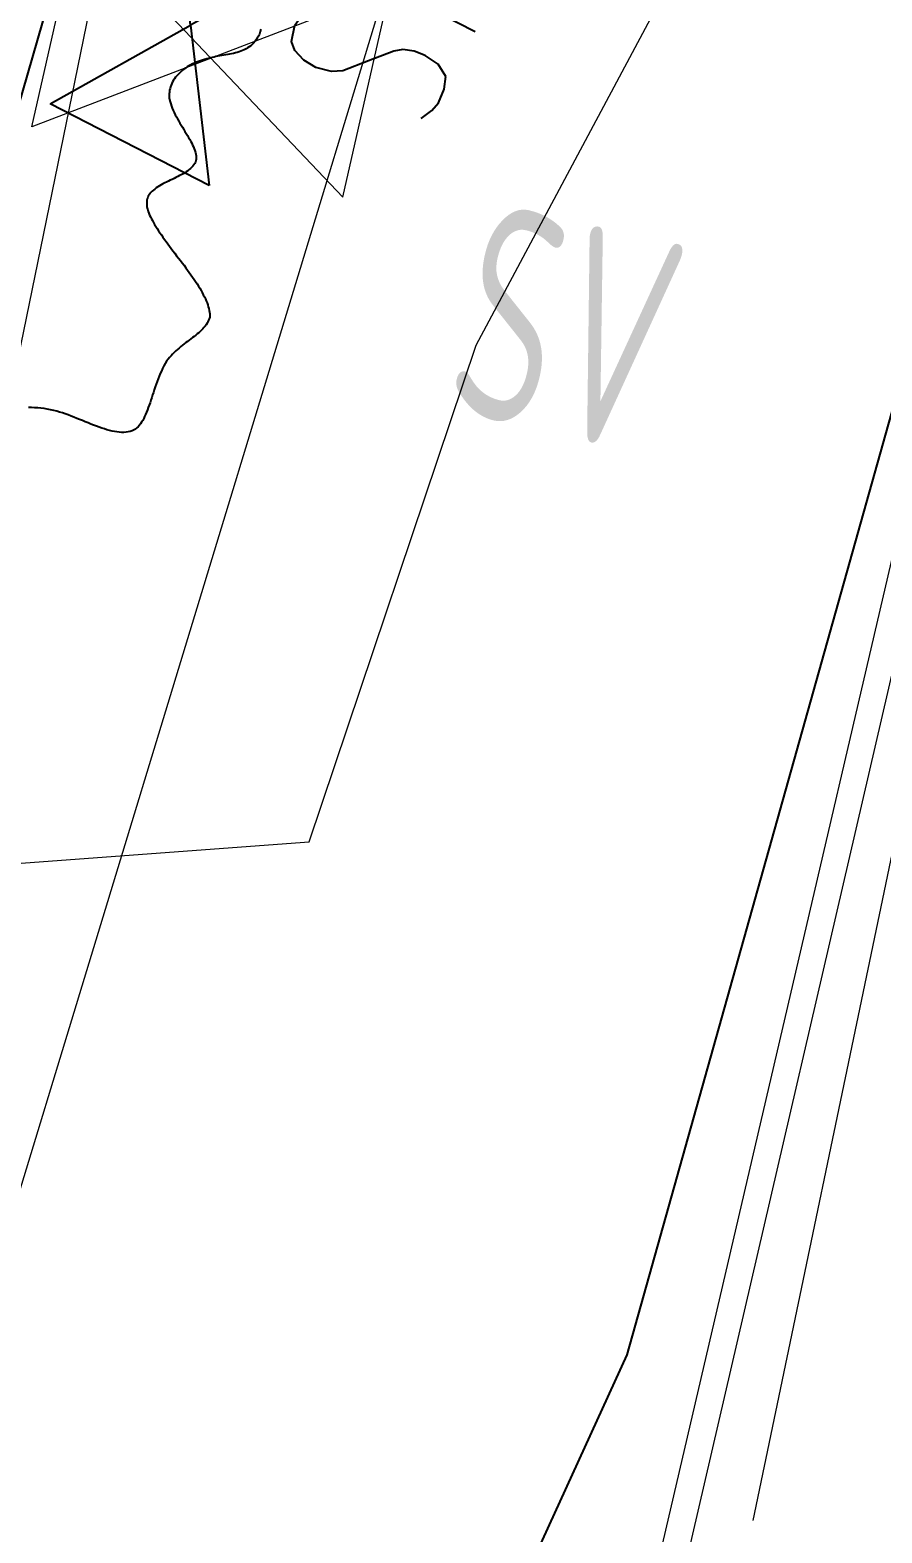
# Model space of a CAD drawing. Header units: metres. Extents: x 507649 to 508899, y 6966965 to 6967377.
# Drawn here: x 507942.125 to 507944.128, y 6967145.849 to 6967149.381 of the extents above; entities that cross this region are included whole.
import ezdxf

# ---------------------------------------------------------------- set-up
doc = ezdxf.new("R2010")
doc.units = ezdxf.units.M
for name, color, linetype, lineweight in [('C_MD', 252, 'EXISTING_COMMUNICATIONS', 0), ('E_UG_LINES', 252, 'EXISTING_ELECTRICITY_UG', 0), ('HT_UG_LINES', 252, 'EXISTING_HIGH_VOLTAGE', 0), ('RW_FEAT', 252, 'Continuous', 0), ('RW_UG_PIPES', 252, 'EXISTING_WAT_RECYCLED', 0), ('W_AG_PIPES_N', 252, 'EXISTING_WATER', 0)]:
    doc.layers.add(name, color=color, linetype=linetype, lineweight=lineweight)
for name, color, linetype in [('C_TEXT_2.5', 7, 'Continuous'), ('mga2020bdy', 252, 'Continuous'), ('mga2020VEG_TREE', 252, 'Continuous'), ('mga2020W_FEAT', 252, 'Continuous'), ('STR_SURFACES', 252, 'Continuous')]:
    doc.layers.add(name, color=color, linetype=linetype)
doc.styles.get("Standard").update_dxf_attribs({"font": 'ARIALN.TTF'})
doc.styles.add('Style-INTL_ISO_EQUAL', font='ISOCP.shx')
doc.linetypes.add('EXISTING_COMMUNICATIONS', pattern='A,2,-2,2,-2,2,-2,["COMS",Standard,S=2.5,R=0,X=0,Y=-1.25],-9.75,2,-2,2,-2', length=29.75)
doc.linetypes.add('EXISTING_ELECTRICITY_UG', pattern='A,2,-2,2,-2,2,-2,["E-UG",Standard,S=2.5,R=0,X=0,Y=-1.25],-9.15,2,-2,2,-2', length=29.15)
doc.linetypes.add('EXISTING_HIGH_VOLTAGE', pattern='A,2,-2,2,-2,2,-2,["HV",Standard,S=2.5,R=0,X=0,Y=-1.25],-5.9,2,-2,2,-2', length=25.9)
doc.linetypes.add('EXISTING_WAT_RECYCLED', pattern='A,2,-2,2,-2,2,-2,["R",Standard,S=2.5,R=0,X=0,Y=-1.25],-4.4,2,-2,2,-2', length=24.4)
doc.linetypes.add('EXISTING_WATER', pattern='A,2,-2,2,-2,2,-2,["W",Standard,S=2.5,R=0,X=0,Y=-1.25],-4.4,2,-2,2,-2', length=24.4)

# ---------------------------------------------------------------- blocks, each defined once
blk = doc.blocks.new('BAC V TREE')
for p, q in [((16.1887, -2.464), (16.179, -2.502)), ((16.0369, -2.7145), (16.014, -2.732)), ((16.059, -2.6953), (16.0369, -2.7145)), ((16.08, -2.6743), (16.059, -2.6953)), ((16.0999, -2.6513), (16.08, -2.6743)), ((16.1187, -2.6264), (16.0999, -2.6513)), ((16.1364, -2.5992), (16.1187, -2.6264)), ((16.1528, -2.5699), (16.1364, -2.5992)), ((16.1678, -2.5381), (16.1528, -2.5699)), ((16.179, -2.502), (16.1678, -2.5381)), ((15.2451, -2.9532), (15.215, -2.9649)), ((15.2758, -2.9424), (15.2451, -2.9532)), ((15.307, -2.9325), (15.2758, -2.9424)), ((15.3386, -2.9236), (15.307, -2.9325)), ((15.3707, -2.9156), (15.3386, -2.9236)), ((15.398, -2.9071), (15.3707, -2.9156)), ((15.4258, -2.8994), (15.398, -2.9071)), ((15.4541, -2.8924), (15.4258, -2.8994)), ((15.4827, -2.886), (15.4541, -2.8924)), ((15.5116, -2.8801), (15.4827, -2.886)), ((15.5408, -2.8746), (15.5116, -2.8801)), ((15.5701, -2.8693), (15.5408, -2.8746)), ((15.5996, -2.8642), (15.5701, -2.8693)), ((15.6291, -2.8592), (15.5996, -2.8642)), ((15.6587, -2.8541), (15.6291, -2.8592)), ((15.6881, -2.8488), (15.6587, -2.8541)), ((15.7175, -2.8432), (15.6881, -2.8488)), ((15.7466, -2.8372), (15.7175, -2.8432)), ((15.7755, -2.8308), (15.7466, -2.8372)), ((15.8041, -2.8237), (15.7755, -2.8308)), ((15.8323, -2.8159), (15.8041, -2.8237)), ((15.8601, -2.8073), (15.8323, -2.8159)), ((15.8874, -2.7977), (15.8601, -2.8073)), ((15.9141, -2.7871), (15.8874, -2.7977)), ((15.9401, -2.7754), (15.9141, -2.7871)), ((15.9655, -2.7623), (15.9401, -2.7754)), ((15.9902, -2.7479), (15.9655, -2.7623)), ((16.014, -2.732), (15.9902, -2.7479)), ((14.9182, -3.1699), (14.9004, -3.1919)), ((14.9372, -3.1487), (14.9182, -3.1699)), ((14.9574, -3.1282), (14.9372, -3.1487)), ((14.9788, -3.1083), (14.9574, -3.1282)), ((15.0013, -3.0892), (14.9788, -3.1083)), ((15.0249, -3.0709), (15.0013, -3.0892)), ((15.0495, -3.0533), (15.0249, -3.0709)), ((15.075, -3.0365), (15.0495, -3.0533)), ((15.1014, -3.0205), (15.075, -3.0365)), ((15.1287, -3.0054), (15.1014, -3.0205)), ((15.1567, -2.991), (15.1287, -3.0054)), ((15.1855, -2.9775), (15.1567, -2.991)), ((15.215, -2.9649), (15.1855, -2.9775)), ((14.8104, -3.3895), (14.8064, -3.4167)), ((14.8161, -3.3628), (14.8104, -3.3895)), ((14.8235, -3.3366), (14.8161, -3.3628)), ((14.8325, -3.311), (14.8235, -3.3366)), ((14.8431, -3.2859), (14.8325, -3.311)), ((14.8553, -3.2615), (14.8431, -3.2859)), ((14.8689, -3.2377), (14.8553, -3.2615)), ((14.884, -3.2144), (14.8689, -3.2377)), ((14.9004, -3.1919), (14.884, -3.2144)), ((14.8043, -3.4444), (14.804, -3.4726)), ((14.804, -3.4726), (14.8056, -3.5013)), ((14.8064, -3.4167), (14.8043, -3.4444)), ((14.8056, -3.5013), (14.8092, -3.5304)), ((14.8092, -3.5304), (14.8172, -3.563)), ((14.8172, -3.563), (14.8269, -3.5955)), ((14.8269, -3.5955), (14.8382, -3.6281)), ((14.8382, -3.6281), (14.8509, -3.6606)), ((14.8509, -3.6606), (14.8648, -3.6931)), ((14.8648, -3.6931), (14.8798, -3.7255)), ((14.8798, -3.7255), (14.8959, -3.7578)), ((14.8959, -3.7578), (14.9127, -3.7901)), ((14.9127, -3.7901), (14.9303, -3.8221)), ((14.9303, -3.8221), (14.9484, -3.8541)), ((14.9484, -3.8541), (14.967, -3.8858)), ((14.967, -3.8858), (14.9858, -3.9174)), ((14.9858, -3.9174), (15.0048, -3.9488)), ((15.0048, -3.9488), (15.0237, -3.9799)), ((15.0237, -3.9799), (15.0425, -4.0108)), ((15.0425, -4.0108), (15.061, -4.0414)), ((15.061, -4.0414), (15.0791, -4.0717)), ((15.0791, -4.0717), (15.0966, -4.1017)), ((15.0966, -4.1017), (15.1134, -4.1313)), ((15.1134, -4.1313), (15.1294, -4.1606)), ((15.1294, -4.1606), (15.1443, -4.1896)), ((15.1443, -4.1896), (15.1581, -4.2181)), ((15.1581, -4.2181), (15.1707, -4.2462)), ((15.1707, -4.2462), (15.1818, -4.2739)), ((15.1818, -4.2739), (15.1914, -4.3011)), ((15.1914, -4.3011), (15.1992, -4.3279)), ((15.1616, -4.5348), (15.1449, -4.5531)), ((15.1764, -4.5158), (15.1616, -4.5348)), ((15.1892, -4.496), (15.1764, -4.5158)), ((15.1998, -4.4753), (15.1892, -4.496)), ((15.1992, -4.3279), (15.2053, -4.3541)), ((15.2081, -4.4538), (15.1998, -4.4753)), ((15.2053, -4.3541), (15.2093, -4.3799)), ((15.2109, -4.4297), (15.2081, -4.4538)), ((15.2093, -4.3799), (15.2112, -4.4051)), ((15.2112, -4.4051), (15.2109, -4.4297)), ((14.7922, -4.7625), (14.7642, -4.7764)), ((14.8205, -4.7487), (14.7922, -4.7625)), ((14.8489, -4.735), (14.8205, -4.7487)), ((14.8772, -4.7212), (14.8489, -4.735)), ((14.9053, -4.7074), (14.8772, -4.7212)), ((14.9331, -4.6935), (14.9053, -4.7074)), ((14.9604, -4.6793), (14.9331, -4.6935)), ((14.9871, -4.665), (14.9604, -4.6793)), ((15.013, -4.6503), (14.9871, -4.665)), ((15.0381, -4.6353), (15.013, -4.6503)), ((15.0621, -4.6199), (15.0381, -4.6353)), ((15.0849, -4.604), (15.0621, -4.6199)), ((15.1064, -4.5876), (15.0849, -4.604)), ((15.1265, -4.5707), (15.1064, -4.5876)), ((15.1449, -4.5531), (15.1265, -4.5707)), ((14.487, -4.9898), (14.4781, -5.0099)), ((14.4981, -4.9704), (14.487, -4.9898)), ((14.5115, -4.9517), (14.4981, -4.9704)), ((14.5277, -4.933), (14.5115, -4.9517)), ((14.5456, -4.915), (14.5277, -4.933)), ((14.5652, -4.8977), (14.5456, -4.915)), ((14.5863, -4.8811), (14.5652, -4.8977)), ((14.6088, -4.8649), (14.5863, -4.8811)), ((14.6325, -4.8493), (14.6088, -4.8649)), ((14.6572, -4.834), (14.6325, -4.8493)), ((14.6829, -4.8192), (14.6572, -4.834)), ((14.7094, -4.8047), (14.6829, -4.8192)), ((14.7365, -4.7904), (14.7094, -4.8047)), ((14.7642, -4.7764), (14.7365, -4.7904)), ((14.4641, -5.0743), (14.4635, -5.0971)), ((14.4635, -5.0971), (14.4647, -5.1205)), ((14.4668, -5.0522), (14.4641, -5.0743)), ((14.4647, -5.1205), (14.4677, -5.1446)), ((14.4714, -5.0307), (14.4668, -5.0522)), ((14.4677, -5.1446), (14.4725, -5.1693)), ((14.4781, -5.0099), (14.4714, -5.0307)), ((14.4725, -5.1693), (14.479, -5.1947)), ((14.479, -5.1947), (14.4871, -5.2206)), ((14.4871, -5.2206), (14.4968, -5.2471)), ((14.4968, -5.2471), (14.5079, -5.2743)), ((14.5079, -5.2743), (14.5204, -5.302)), ((14.5204, -5.302), (14.5343, -5.3303)), ((14.5343, -5.3303), (14.5495, -5.3591)), ((14.5495, -5.3591), (14.5659, -5.3885)), ((14.5659, -5.3885), (14.5834, -5.4185)), ((14.5834, -5.4185), (14.6021, -5.4489)), ((14.6021, -5.4489), (14.6217, -5.48)), ((14.6217, -5.48), (14.6423, -5.5115)), ((14.6423, -5.5115), (14.6637, -5.5435)), ((14.6637, -5.5435), (14.686, -5.576)), ((14.686, -5.576), (14.709, -5.609)), ((14.709, -5.609), (14.7327, -5.6425)), ((14.7327, -5.6425), (14.757, -5.6765)), ((14.757, -5.6765), (14.7819, -5.7109)), ((14.7819, -5.7109), (14.8072, -5.7458)), ((14.8072, -5.7458), (14.8329, -5.7811)), ((14.8329, -5.7811), (14.859, -5.8169)), ((14.859, -5.8169), (14.8878, -5.8533)), ((14.8878, -5.8533), (14.9165, -5.8898)), ((14.9165, -5.8898), (14.9448, -5.9261)), ((14.9448, -5.9261), (14.9729, -5.9624)), ((14.9729, -5.9624), (15.0006, -5.9986)), ((15.0006, -5.9986), (15.0279, -6.0346)), ((15.0279, -6.0346), (15.0547, -6.0705)), ((15.0547, -6.0705), (15.0809, -6.1062)), ((15.0809, -6.1062), (15.1066, -6.1417)), ((15.1066, -6.1417), (15.1317, -6.177)), ((15.1317, -6.177), (15.156, -6.212)), ((15.156, -6.212), (15.1797, -6.2467)), ((15.1797, -6.2467), (15.2025, -6.2811)), ((15.2025, -6.2811), (15.2245, -6.3151)), ((15.2245, -6.3151), (15.2456, -6.3488)), ((15.2456, -6.3488), (15.2657, -6.3821)), ((15.2657, -6.3821), (15.2848, -6.415)), ((15.2848, -6.415), (15.3029, -6.4474)), ((15.3029, -6.4474), (15.3198, -6.4794)), ((15.3198, -6.4794), (15.3356, -6.5109)), ((15.3356, -6.5109), (15.3502, -6.5418)), ((15.3502, -6.5418), (15.3634, -6.5723)), ((15.3634, -6.5723), (15.3754, -6.6021)), ((15.3754, -6.6021), (15.386, -6.6313)), ((15.386, -6.6313), (15.3951, -6.66)), ((15.3951, -6.66), (15.4028, -6.688)), ((15.4028, -6.688), (15.4089, -6.7153)), ((15.4089, -6.7153), (15.4134, -6.7419)), ((15.4134, -6.7419), (15.4163, -6.7678)), ((15.4163, -6.7678), (15.4175, -6.7929)), ((15.4175, -6.7929), (15.4169, -6.8173)), ((15.2712, -7.0341), (15.2499, -7.0531)), ((15.2915, -7.0148), (15.2712, -7.0341)), ((15.3108, -6.9951), (15.2915, -7.0148)), ((15.3289, -6.9751), (15.3108, -6.9951)), ((15.3459, -6.9545), (15.3289, -6.9751)), ((15.3615, -6.9334), (15.3459, -6.9545)), ((15.3757, -6.9117), (15.3615, -6.9334)), ((15.3885, -6.8893), (15.3757, -6.9117)), ((15.3996, -6.8661), (15.3885, -6.8893)), ((15.4091, -6.8422), (15.3996, -6.8661)), ((15.4169, -6.8173), (15.4091, -6.8422)), ((14.9793, -7.264), (14.9537, -7.2851)), ((15.0051, -7.2434), (14.9793, -7.264)), ((15.0308, -7.2234), (15.0051, -7.2434)), ((15.0566, -7.2037), (15.0308, -7.2234)), ((15.0822, -7.1844), (15.0566, -7.2037)), ((15.1075, -7.1654), (15.0822, -7.1844)), ((15.1326, -7.1466), (15.1075, -7.1654)), ((15.1572, -7.1279), (15.1326, -7.1466)), ((15.1814, -7.1093), (15.1572, -7.1279)), ((15.2049, -7.0906), (15.1814, -7.1093)), ((15.2278, -7.072), (15.2049, -7.0906)), ((15.2499, -7.0531), (15.2278, -7.072)), ((14.7646, -7.4819), (14.7434, -7.5183)), ((14.7859, -7.454), (14.7646, -7.4819)), ((14.808, -7.4271), (14.7859, -7.454)), ((14.8309, -7.4012), (14.808, -7.4271)), ((14.8545, -7.3763), (14.8309, -7.4012)), ((14.8786, -7.3524), (14.8545, -7.3763)), ((14.9033, -7.3292), (14.8786, -7.3524)), ((14.9284, -7.3068), (14.9033, -7.3292)), ((14.9537, -7.2851), (14.9284, -7.3068)), ((14.6521, -7.7118), (14.6363, -7.7521)), ((14.6687, -7.6719), (14.6521, -7.7118)), ((14.686, -7.6325), (14.6687, -7.6719)), ((14.7042, -7.5936), (14.686, -7.6325)), ((14.7233, -7.5555), (14.7042, -7.5936)), ((14.7434, -7.5183), (14.7233, -7.5555)), ((14.5785, -7.9145), (14.565, -7.9548)), ((14.5922, -7.8739), (14.5785, -7.9145)), ((14.6064, -7.8332), (14.5922, -7.8739)), ((14.6211, -7.7926), (14.6064, -7.8332)), ((14.6363, -7.7521), (14.6211, -7.7926)), ((14.5001, -8.1491), (14.4871, -8.1856)), ((14.5131, -8.1116), (14.5001, -8.1491)), ((14.5259, -8.0733), (14.5131, -8.1116)), ((14.5388, -8.0343), (14.5259, -8.0733)), ((14.5518, -7.9948), (14.5388, -8.0343)), ((14.565, -7.9548), (14.5518, -7.9948)), ((12.7212, -8.1859), (12.6761, -8.1853)), ((12.7672, -8.1877), (12.7212, -8.1859)), ((12.814, -8.1908), (12.7672, -8.1877)), ((12.8617, -8.1953), (12.814, -8.1908)), ((12.91, -8.2012), (12.8617, -8.1953)), ((12.959, -8.2084), (12.91, -8.2012)), ((13.0086, -8.2171), (12.959, -8.2084)), ((13.0587, -8.2273), (13.0086, -8.2171)), ((13.102, -8.2392), (13.0587, -8.2273)), ((13.1453, -8.2523), (13.102, -8.2392)), ((13.1888, -8.2665), (13.1453, -8.2523)), ((13.2323, -8.2815), (13.1888, -8.2665)), ((13.2758, -8.2973), (13.2323, -8.2815)), ((13.3193, -8.3137), (13.2758, -8.2973)), ((13.3627, -8.3306), (13.3193, -8.3137)), ((13.4059, -8.3478), (13.3627, -8.3306)), ((13.449, -8.3653), (13.4059, -8.3478)), ((13.4919, -8.3828), (13.449, -8.3653)), ((13.5346, -8.4002), (13.4919, -8.3828)), ((13.577, -8.4175), (13.5346, -8.4002)), ((14.3863, -8.4056), (14.3696, -8.4305)), ((14.4022, -8.3788), (14.3863, -8.4056)), ((14.4175, -8.3503), (14.4022, -8.3788)), ((14.4323, -8.3201), (14.4175, -8.3503)), ((14.4465, -8.2885), (14.4323, -8.3201)), ((14.4604, -8.2554), (14.4465, -8.2885)), ((14.4739, -8.2211), (14.4604, -8.2554)), ((14.4871, -8.1856), (14.4739, -8.2211)), ((13.619, -8.4344), (13.577, -8.4175)), ((13.6607, -8.4508), (13.619, -8.4344)), ((13.7019, -8.4666), (13.6607, -8.4508)), ((13.7427, -8.4817), (13.7019, -8.4666)), ((13.7831, -8.4958), (13.7427, -8.4817)), ((13.8229, -8.5089), (13.7831, -8.4958)), ((13.8621, -8.5209), (13.8229, -8.5089)), ((13.9007, -8.5315), (13.8621, -8.5209)), ((13.9386, -8.5407), (13.9007, -8.5315)), ((13.9758, -8.5483), (13.9386, -8.5407)), ((14.0123, -8.5542), (13.9758, -8.5483)), ((14.0481, -8.5583), (14.0123, -8.5542)), ((14.083, -8.5603), (14.0481, -8.5583)), ((14.117, -8.5602), (14.083, -8.5603)), ((14.1502, -8.5578), (14.117, -8.5602)), ((14.1824, -8.5531), (14.1502, -8.5578)), ((14.2136, -8.5457), (14.1824, -8.5531)), ((14.2438, -8.5357), (14.2136, -8.5457)), ((14.2729, -8.5229), (14.2438, -8.5357)), ((14.2943, -8.5091), (14.2729, -8.5229)), ((14.3145, -8.4928), (14.2943, -8.5091)), ((14.3338, -8.4742), (14.3145, -8.4928)), ((14.3521, -8.4534), (14.3338, -8.4742)), ((14.3696, -8.4305), (14.3521, -8.4534))]:
    blk.add_line(p, q)
blk = doc.blocks.new('BAC W SV')
for p, q in [((0, 0), (-1.1289, 9.9836)), ((-1.1289, 9.9836), (8.7842, 4.9036)), ((8.7842, 4.9036), (0, 0)), ((17.7236, -0.4233), (8.7418, 4.1734)), ((11.37, 1.9932), (12.3578, 3.9229)), ((7.0908, 0.7761), (7.8669, 1.3053)), ((-8.7489, -4.9036), (0, 0)), ((0, 0), (1.1642, -9.9836)), ((6.2794, -1.0231), (6.4911, 0)), ((6.4911, 0), (6.8086, 0.4233)), ((6.8086, 0.4233), (7.0908, 0.7761)), ((6.4911, -1.5875), (6.2794, -1.0231)), ((7.0556, -2.1872), (6.4911, -1.5875)), ((12.6647, -1.6228), (11.0772, -2.2225)), ((13.2292, -1.5169), (12.6647, -1.6228)), ((13.9347, -1.6228), (13.2292, -1.5169)), ((14.605, -1.905), (13.9347, -1.6228)), ((7.7964, -2.6458), (7.0556, -2.1872)), ((8.7842, -2.8928), (7.7964, -2.6458)), ((11.0772, -2.2225), (9.4897, -2.8575)), ((15.4164, -2.4342), (14.605, -1.905)), ((15.9103, -3.2103), (15.4164, -2.4342)), ((9.4897, -2.8575), (8.7842, -2.8928)), ((15.8044, -3.9864), (15.9103, -3.2103)), ((15.4517, -4.8331), (15.8044, -3.9864)), ((1.1642, -9.9836), (-8.7489, -4.9036)), ((14.3581, -5.8208), (15.0283, -5.3269)), ((15.0283, -5.3269), (15.4517, -4.8331))]:
    blk.add_line(p, q)
blk = doc.blocks.new('SVW_1')
at = {"layer": 'RW_FEAT'}
for p, q in [((0.7868, 0.4399), (-0.1034, 0.8954)), ((-0.1034, 0.8954), (0.1035, -0.8953)), ((-0.7867, -0.4399), (0.7868, 0.4399)), ((0.1035, -0.8953), (-0.7867, -0.4399))]:
    blk.add_line(p, q, dxfattribs=at)
at = {"layer": 'RW_FEAT', "style": 'Style-INTL_ISO_EQUAL', "width": 0.65}
blk.add_text('SV', height=1, rotation=62.9, dxfattribs=at).set_placement((1.8635, 0.6401))
blk = doc.blocks.new('XE_SURVEY')
at = {"layer": 'C_MD', "flags": 128}
blk.add_lwpolyline([(507944.983, 6967151.7096), (507943.4847, 6967145.2808)], dxfattribs=at)
at = {"layer": 'E_UG_LINES', "flags": 128}
for points in [[(507948.9784, 6967166.0639), (507945.0946, 6967152.4134), (507945.0387, 6967151.6996), (507943.824, 6967145.8785)], [(507939.5026, 6967147.9861), (507941.5415, 6967147.3817), (507942.7809, 6967147.4735), (507943.1736, 6967148.6407), (507944.8395, 6967151.7582)]]:
    blk.add_lwpolyline(points, dxfattribs=at)
at = {"layer": 'HT_UG_LINES', "flags": 128}
blk.add_lwpolyline([(507949.1809, 6967165.7404), (507946.312, 6967156.0157), (507945.7461, 6967154.0975), (507945.6046, 6967153.6179), (507944.8417, 6967150.8496), (507943.5995, 6967145.4917), (507943.0349, 6967143.0563), (507941.3456, 6967137.5771), (507941.0806, 6967136.7176), (507937.3218, 6967130.5298), (507932.2371, 6967127.1114), (507931.3813, 6967126.6171), (507926.9574, 6967125.7927), (507926.4656, 6967125.813), (507922.0374, 6967126.6139), (507921.564, 6967126.7434), (507919.0137, 6967128.8222), (507914.7567, 6967133.6032), (507913.4917, 6967138.7585), (507912.8959, 6967141.1865), (507912.7858, 6967141.8366), (507911.2009, 6967151.5486), (507911.1135, 6967152.0403), (507909.8044, 6967157.0325), (507909.388, 6967158.6203), (507908.6321, 6967159.963), (507907.1604, 6967162.5772), (507906.9151, 6967163.0129), (507906.789, 6967163.2369), (507906.4754, 6967163.7941), (507906.1607, 6967164.3531), (507905.934, 6967164.7557), (507905.6887, 6967165.1914), (507905.4784, 6967165.565), (507905.2725, 6967165.9308), (507905.05, 6967166.326), (507904.7421, 6967166.8728), (507904.2743, 6967167.7039), (507903.4812, 6967169.1127), (507902.2547, 6967171.2913), (507901.0283, 6967173.4698), (507899.5566, 6967176.084), (507896.4111, 6967181.0086), (507895.2434, 6967182.8209), (507894.4105, 6967184.1137), (507894.1676, 6967184.4906), (507893.619, 6967185.3421), (507891.9607, 6967187.9156), (507891.1812, 6967189.1255), (507890.1968, 6967190.6532), (507889.1002, 6967192.3552), (507888.8509, 6967192.742), (507888.6301, 6967193.0848), (507888.473, 6967193.3285), (507888.2145, 6967193.7565), (507887.9175, 6967194.2489), (507887.5759, 6967194.8151), (507887.1814, 6967195.4691), (507877.4884, 6967211.5372), (507877.139, 6967212.1165), (507876.9146, 6967212.4884), (507876.7074, 6967212.8318), (507876.5924, 6967213.0225)], dxfattribs=at)
at = {"layer": 'mga2020bdy'}
blk.add_polyline3d([(507890.6991, 6967200.5784, 5.3095), (507916.0451, 6967160.3304, 5.2208), (507918.9586, 6967158.3503, 5.1842), (507921.6109, 6967157.3619, 5.2196), (507925.1715, 6967156.7219, 5.1425), (507927.9919, 6967156.8294, 5.0971), (507929.8659, 6967159.0704, 5.1017), (507930.6037, 6967161.6034, 5.1104), (507934.4704, 6967159.1919, 4.8395), (507942.553, 6967156.1035, 4.7977), (507943.9279, 6967155.6575, 4.7285), (507945.2571, 6967152.3745, 4.7915), (507945.0707, 6967151.7613, 4.7587), (507943.5281, 6967146.2682, 4.7011), (507941.1505, 6967141.0839, 4.7356), (507939.9757, 6967135.209, 4.7062), (507936.9555, 6967129.1817, 4.8988), (507935.311, 6967122.2392, 4.6675), (507935.9201, 6967120.9196, 4.6501), (507939.9377, 6967112.3649, 2.59), (507942.8976, 6967107.616, 2.489), (507946.3383, 6967102.1153, 2.534)], dxfattribs=at)
at = {"layer": 'RW_UG_PIPES', "flags": 128}
blk.add_lwpolyline([(507947.406, 6967168.0746), (507945.41, 6967161.3652), (507943.4853, 6967154.8954), (507942.3357, 6967149.7752), (507941.1992, 6967144.2673), (507941.0981, 6967143.7776), (507940.9971, 6967143.2879), (507940.9853, 6967143.1157), (507940.9853, 6967142.6169), (507940.3695, 6967134.1368), (507939.574, 6967127.4746), (507939.4467, 6967126.4827), (507939.5215, 6967125.8773), (507939.7232, 6967125.3803), (507944.2263, 6967117.7106), (507947.2903, 6967112.5519), (507950.3543, 6967107.3933), (507950.8649, 6967106.5335), (507951.0647, 6967105.8804), (507951.08, 6967104.5806), (507950.9991, 6967103.5839), (507950.7999, 6967100.991), (507951.9834, 6967101.8422)], dxfattribs=at)
at = {"layer": 'STR_SURFACES'}
blk.add_polyline3d([(507940.1632, 6967147.7407, 4.7947), (507941.5517, 6967147.3152, 4.7638), (507942.8916, 6967151.9521, 4.7551), (507943.9648, 6967155.6146, 4.7285), (507942.5894, 6967156.0608, 4.7977), (507941.6965, 6967152.8942, 4.7705), (507940.1632, 6967147.7407, 4.7947)], dxfattribs=at)
at = {"layer": 'W_AG_PIPES_N', "flags": 128}
blk.add_lwpolyline([(507951.7092, 6967102.3087), (507951.4393, 6967102.5917), (507951.3432, 6967104.1978), (507951.3134, 6967104.6969), (507951.1911, 6967105.9604), (507950.9562, 6967106.6112), (507950.6815, 6967107.0734), (507945.5716, 6967115.6692), (507940.2062, 6967124.6949), (507939.9507, 6967125.1247), (507939.7774, 6967125.4163), (507939.5864, 6967125.9097), (507939.5206, 6967126.4886), (507939.597, 6967127.0956), (507939.6579, 6967127.5287), (507940.3121, 6967132.4857), (507940.8538, 6967139.9649), (507941.0205, 6967142.4593), (507941.0538, 6967142.9582), (507941.0761, 6967143.2908), (507941.5616, 6967144.8851), (507941.7073, 6967145.3635), (507943.0182, 6967149.6683), (507944.6205, 6967154.9297), (507944.7942, 6967155.5003), (507944.7857, 6967155.5262), (507944.3167, 6967155.6662)], dxfattribs=at)
at = {"layer": 'mga2020VEG_TREE', "xscale": 0.1554417355589352, "yscale": 0.1554417355589352, "zscale": 0.1554417355589352, "rotation": 0.001583333339407246}
blk.add_blockref('BAC V TREE', (507940.1506, 6967149.766, 4.8605), dxfattribs=at)
at = {"layer": 'mga2020W_FEAT', "xscale": 0.03775943841798091, "yscale": 0.03775943841798091, "zscale": 0.03775943841798091, "rotation": 0.001583333339407246}
blk.add_blockref('BAC W SV', (507942.5018, 6967149.3926, 4.8198), dxfattribs=at)
at = {"layer": 'RW_FEAT', "xscale": 0.4999999999999999, "yscale": 0.4999999999999999, "zscale": 0.4999999999999999, "rotation": 284.3596539001535}
blk.add_blockref('SVW_1', (507942.5497, 6967149.3148), dxfattribs=at)

msp = doc.modelspace()

# ---------------------------------------------------------------- block references
at = {"layer": 'C_TEXT_2.5'}
msp.add_blockref('XE_SURVEY', (0, 0), dxfattribs=at)

doc.saveas('drawing.dxf')
